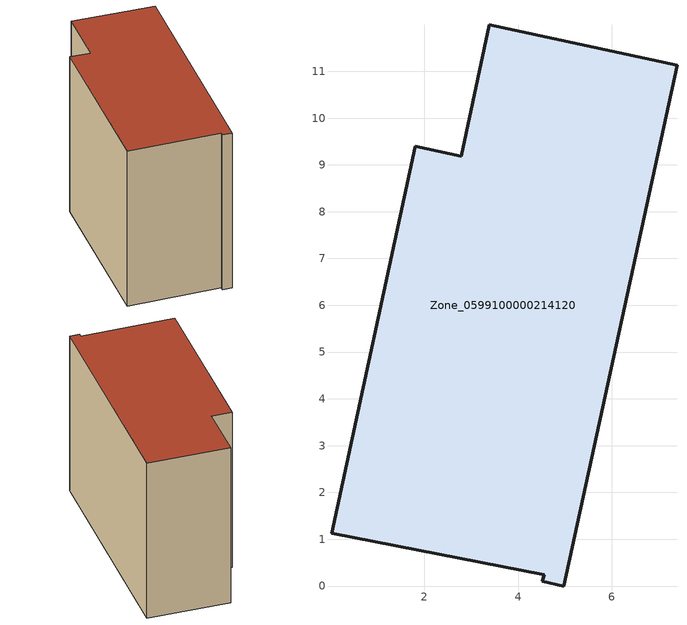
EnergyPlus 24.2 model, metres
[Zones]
Zone_0599100000214120
 floor ground (C_G): 4.98,0 4.52,0.1 4.56,0.24 0.01,1.13 1.8,9.4 2.79,9.19 3.39,11.99 7.4,11.13 z0
 wall outside (C_F): 7.4,11.13 3.39,11.99 2.79,9.19 1.8,9.4 0.01,1.13 4.56,0.24 4.52,0.1 4.98,0 7.4,11.13 z0:8.54
 roof outside (C_R): 4.52,0.1 4.98,0 7.4,11.13 3.39,11.99 2.79,9.19 1.8,9.4 0.01,1.13 4.56,0.24 z8.54
[BUILDING]
Pand.0599100000214120: North Axis=0; Terrain=City; Loads Convergence Tolerance Value=0.04; Temperature Convergence Tolerance Value=0.4; Solar Distribution=FullExterior; Maximum Number of Warmup Days=25; Minimum Number of Warmup Days=1
[Site:Location]
Rotterdam.The.Hague.AP_ZH_NLD Design_Conditions: Latitude=51.96; Longitude=4.45; Time Zone=1; Elevation=-4.5
[SITE:GROUNDTEMPERATURE:BUILDINGSURFACE]
18, 18, 18, 18, 18, 18, 18, 18, 18, 18, 18, 18
[MATERIAL] Thermal Absorptance=0.9; Solar Absorptance=0.7; Visible Absorptance=0.7
Name | Roughness | Thickness | Conductivity | Density | Specific Heat
G.TI.1975-1991 | MediumSmooth | 0.15 | 0.288461 | 540 | 1210
F.TI.1975-1991 | Rough | 0.3 | 0.230769 | 1920 | 840
R.TI.1975-1991 | MediumRough | 0.2 | 0.153846 | 1500 | 1000
[CONSTRUCTION]
C_G: G.TI.1975-1991
C_F: F.TI.1975-1991
C_R: R.TI.1975-1991
[ZONE]
Zone_0599100000214120: Type=1; Multiplier=1; Ceiling Height=Autocalculate; Volume=Autocalculate; Floor Area=autocalculate; Part of Total Floor Area=Yes
[ZONEINFILTRATION:DESIGNFLOWRATE]
Infil_Zone_0599100000214120: Zone or ZoneList or Space or SpaceList=Zone_0599100000214120; Schedule=AlwaysOn; Design Flow Rate Calculation Method=Flow/Area; Flow Rate per Floor Area=0.003; Constant Term Coefficient=1; Temperature Term Coefficient=0; Velocity Term Coefficient=0; Velocity Squared Term Coefficient=0
[HVACTEMPLATE:ZONE:IDEALLOADSAIRSYSTEM]
Zone_0599100000214120: Maximum Heating Supply Air Temperature=50; Minimum Cooling Supply Air Temperature=13; Maximum Heating Supply Air Humidity Ratio=0.0156; Minimum Cooling Supply Air Humidity Ratio=0.0077; Heating Limit=NoLimit; Cooling Limit=NoLimit; Dehumidification Control Type=ConstantSensibleHeatRatio; Cooling Sensible Heat Ratio=0.7; Dehumidification Setpoint=60; Humidification Control Type=None; Humidification Setpoint=30; Outdoor Air Method=None; Outdoor Air Flow Rate per Person=0.00944; Outdoor Air Flow Rate per Zone Floor Area=0; Outdoor Air Flow Rate per Zone=0; Demand Controlled Ventilation Type=None; Outdoor Air Economizer Type=NoEconomizer; Heat Recovery Type=None; Sensible Heat Recovery Effectiveness=0.7; Latent Heat Recovery Effectiveness=0.65
[ZONECONTROL:THERMOSTAT]
ThermostatControl_Zone_0599100000214120: Zone or ZoneList=Zone_0599100000214120; Control Type Schedule=DualSetpointControlType; Control 1=Thermostat_Zone_0599100000214120; Temperature Difference Between Cutout And Setpoint=0
[THERMOSTATSETPOINT:DUALSETPOINT]
Thermostat_Zone_0599100000214120: Heating Setpoint Temperature Schedule=HeatingSetpoint_Zone_0599100000214120; Cooling Setpoint Temperature Schedule=CoolingSetpoint_Zone_0599100000214120
[SCHEDULE:COMPACT]
HeatingSetpoint_Zone_0599100000214120: Through: 12/31, For: AllDays, Until: 24:00, 21
CoolingSetpoint_Zone_0599100000214120: Through: 12/31, For: AllDays, Until: 24:00, 24
DualSetpointControlType: Through: 12/31, For: AllDays, Until: 24:00, 4
AlwaysOn: Through: 12/31, For: AllDays, Until: 24:00, 1
